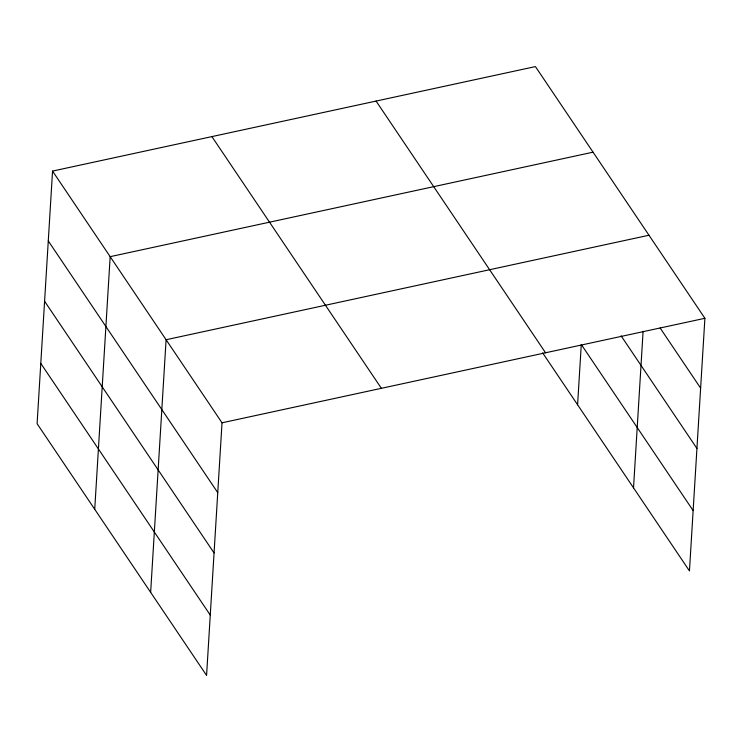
<?xml version="1.0" encoding="UTF-8"?>
<svg xmlns="http://www.w3.org/2000/svg" width="742" height="742" viewBox="0 0 742 742"><rect width="100%" height="100%" fill="white"/><g stroke="black" fill="none" stroke-linecap="round" stroke-linejoin="round"><path stroke-width="1.11" d="M52.552 171.087L37.1 423.701L206.573 675.415L222.025 422.801L52.552 171.087L535.427 66.585L704.9 318.299L689.448 570.913L542.634 352.858M94.726 509.281L110.168 256.667L593.043 152.175M150.645 592.348L166.097 339.734L648.972 235.233M577.591 404.789L581.283 344.474L693.139 510.598M633.52 487.846L643.101 331.257M222.025 422.801L704.9 318.299M660.13 327.992L700.624 388.149M621.082 335.801L696.942 448.465M376.073 101.07L545.556 352.784M211.897 136.602L381.379 388.316M48.276 240.927L217.749 492.642M44.594 301.243L214.067 552.957M40.791 363.385L210.264 615.099"/></g></svg>
